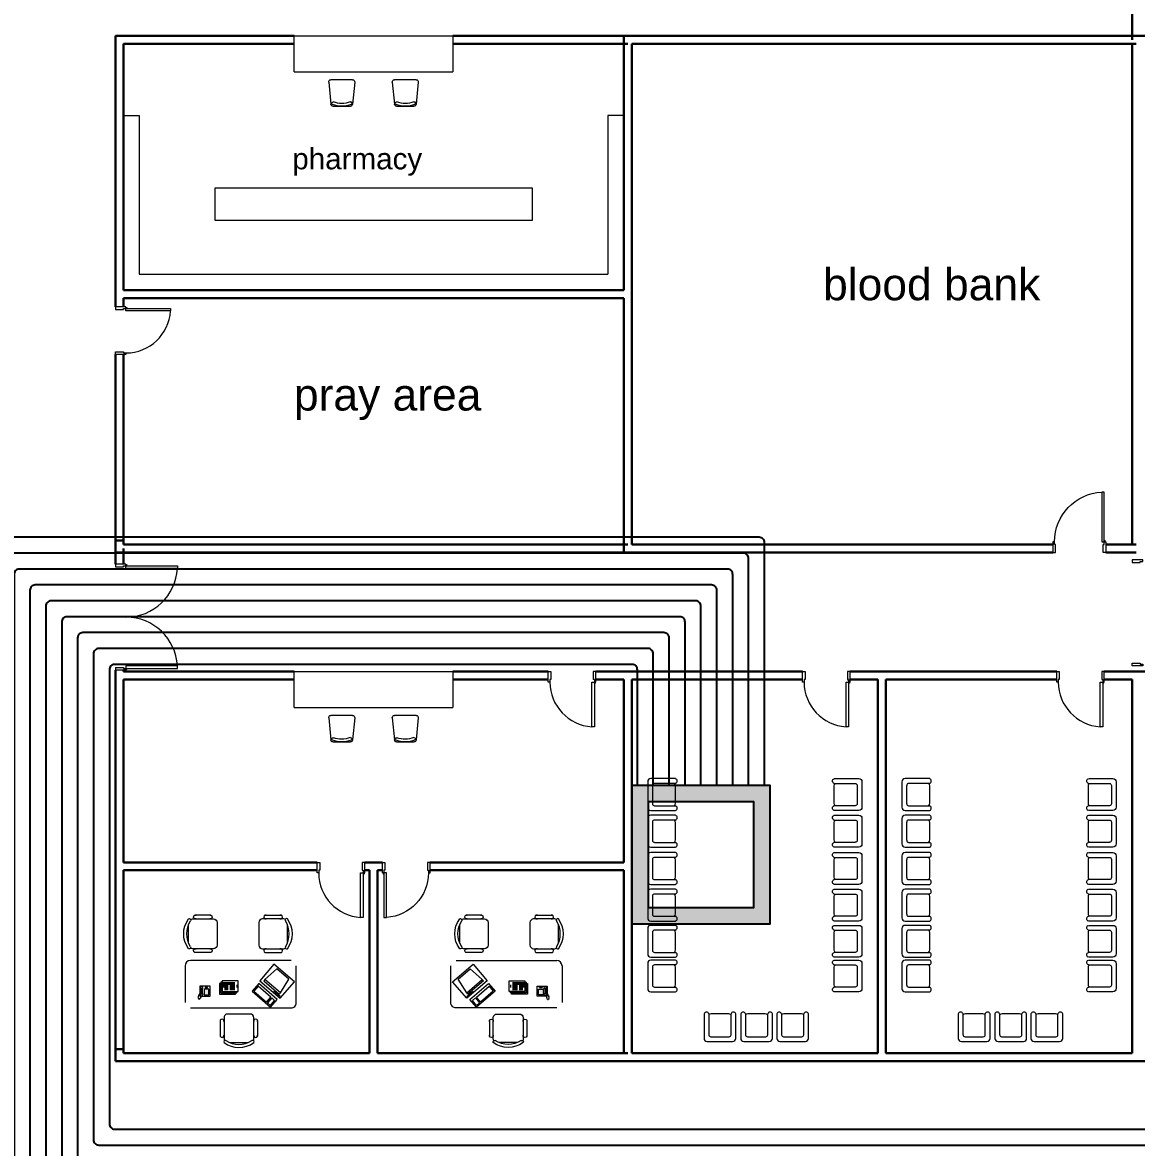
# Model space of a CAD drawing. Extents: x -59 to 582, y -1177 to 100.
# Drawn here: x 444.37 to 465.41, y -41.94 to -20.7 of the extents above; entities that cross this region are included whole.
import ezdxf

# ---------------------------------------------------------------- set-up
doc = ezdxf.new("R2010")
doc.units = 0
doc.header["$LTSCALE"] = 0.15
doc.layers.get('0').update_dxf_attribs({"color": 252})
doc.layers.add('0 sockets', color=252, linetype='Continuous')
doc.layers.add('d1', color=252, linetype='Continuous')
for name, color, linetype, lineweight in [('DOOR', 252, 'Continuous', 20), ('FUR', 252, 'Continuous', 9), ('sofa', 252, 'Continuous', 9), ('wall', 252, 'Continuous', 30)]:
    doc.layers.add(name, color=color, linetype=linetype, lineweight=lineweight)

# ---------------------------------------------------------------- blocks, each defined once
blk = doc.blocks.new('RECTANG')
for p, q in [((1, 1), (0, 1)), ((0, 1), (0, 0)), ((1, 0), (1, 1)), ((0, 0), (1, 0))]:
    blk.add_line(p, q)
blk = doc.blocks.new('IBMAT', base_point=(61, 306))
for p, q in [((75, 307), (75, 306)), ((81, 307), (75, 307)), ((81, 306), (81, 307))]:
    blk.add_line(p, q)
at = {"xscale": 21, "yscale": 17, "zscale": 21}
blk.add_blockref('RECTANG', (61, 306), dxfattribs=at)
blk = doc.blocks.new('KEYBOARD', base_point=(60, 294))
for p, xscale, yscale, zscale in [((60, 294), 19, 8, 19), ((61, 295), 13, 5, 13), ((75, 295), 3, 5, 3)]:
    blk.add_blockref('RECTANG', p, dxfattribs=dict(xscale=xscale, yscale=yscale, zscale=zscale))
blk = doc.blocks.new('FNCOMP')
for p, q in [((-6.64, 16.23), (-8.5, 3.5)), ((6.08, 16.23), (-6.64, 16.23)), ((8, 3.5), (6.08, 16.23)), ((-8.5, 3.5), (-8.5, 2.04)), ((8, 3.5), (-8.5, 3.5)), ((-8.5, 2.04), (8, 2.04)), ((8, 2.04), (8, 3.5))]:
    blk.add_line(p, q)
at = {"xscale": 1.033846153846154, "yscale": 1.033846153846154, "zscale": 1.033846153846154}
for name, p in [('IBMAT', (-10.86, 0)), ('KEYBOARD', (-10.05, -10.5))]:
    blk.add_blockref(name, p, dxfattribs=at)
blk = doc.blocks.new('CHAIR7')
for p, q in [((20, 12), (3, 12)), ((5.12, 15.04), (17.88, 15.04)), ((0, 9), (0, -9)), ((23, -7.44), (23, 7.44)), ((3, -12), (20, -12)), ((5.12, -15), (17.88, -15))]:
    blk.add_line(p, q)
for centre, radius, start, end in [((3, 9), 3, 90, 180), ((5.56, 13.54), 1.56, 73.7398, 286.2602), ((17.44, 13.54), 1.56, 253.7398, 106.2602), ((20, 9), 3, 62.41556, 90), ((22.34, 11.12), 1.1, 53.30994, 212.02741), ((4.82, 0), 19.64, 327.57575, 32.42425), ((7, 0), 20, 323.1301, 36.8699), ((3, -9), 3, 180, 270), ((5.56, -13.5), 1.56, 73.7398, 286.2602), ((17.44, -13.5), 1.56, 253.7398, 106.2602), ((20, -9), 3, 270, 297.58444), ((22.34, -11.12), 1.1, 147.97259, 306.69006)]:
    blk.add_arc(centre, radius, start, end)
blk = doc.blocks.new('FNPHONE')
for p, q in [((-9.1, 0.22), (-9.7, 0.02)), ((-8.9, 0.62), (-9.5, 0.42)), ((-8.7, 1.02), (-9.3, 0.82)), ((-8.5, 1.42), (-9.1, 1.22)), ((-8.3, 1.82), (-8.9, 1.62)), ((-7.14, 0.56), (-7.5, -0.58)), ((-7.29, 6.54), (-7.29, 1.54)), ((-6.29, 6.54), (-6.29, 1.54)), ((-3.87, 4.85), (-3.87, 4.85)), ((-3.87, 3.91), (-3.87, 3.91)), ((-3.87, 2.97), (-3.87, 2.97)), ((-3.87, 2.03), (-3.87, 2.03)), ((-2.94, 4.85), (-2.94, 4.85)), ((-2.94, 3.91), (-2.94, 3.91)), ((-2.94, 2.97), (-2.94, 2.97)), ((-2.94, 2.03), (-2.94, 2.03)), ((-2, 4.85), (-2, 4.85)), ((-2, 3.91), (-2, 3.91)), ((-2, 2.97), (-2, 2.97)), ((-2, 2.03), (-2, 2.03)), ((-9.3, -0.18), (-9.9, -0.38)), ((-9.3, -0.58), (-9.9, -0.78)), ((-9.3, -0.98), (-9.9, -1.18)), ((-9.3, -1.38), (-9.9, -1.58)), ((-9.1, -1.78), (-9.7, -1.98)), ((-8.9, -2.18), (-9.5, -2.38)), ((-8.43, -2.46), (-9.03, -2.66)), ((-7.9, -1.98), (-8.5, -2.18)), ((-7.7, -1.58), (-8.3, -1.78)), ((-7.5, -1.18), (-8.1, -1.38)), ((-7.3, -0.78), (-7.9, -0.98))]:
    blk.add_line(p, q)
for centre, start, end in [((-6.79, 6.54), 298.49146, 241.50854), ((-6.79, 1.54), 118.49146, 61.50854)]:
    blk.add_arc(centre, 1.05, start, end)
for p, xscale, yscale, zscale in [((-8.21, 0), 8.20528234483245, 8.104073169521023, 8.20528234483245), ((-4.81, 1.25), 3.75, 4.375, 3.75), ((-4.03, 6.72), 2.03125, 0.46875, 2.03125)]:
    blk.add_blockref('RECTANG', p, dxfattribs=dict(xscale=xscale, yscale=yscale, zscale=zscale))
blk = doc.blocks.new('D90')
at = {"layer": 'DOOR'}
for points in [[(0.03, 0.2), (0.03, 1.04), (0.078, 1.04), (0.078, 0.2)], [(0.03, 0.2), (0, 0.2), (0, 0), (0.05, 0), (0.05, 0.15), (0.03, 0.15)], [(0.87, 0.2), (0.9, 0.2), (0.9, 0), (0.85, 0), (0.85, 0.15), (0.87, 0.15)]]:
    blk.add_lwpolyline(points, close=True, dxfattribs=at)
blk.add_circle((0.02, 0.21), 0.01, dxfattribs=at)
blk.add_arc((0.025, 0.197), 0.845, 0.2218, 86.3889, dxfattribs=at)
blk = doc.blocks.new('Ch01')
at = {"layer": 'FUR'}
for p, q in [((-0.455, 0.247), (-0.035, 0.205)), ((-0.499, -0.205), (-0.499, 0.207)), ((0.001, 0.165), (0.001, -0.163)), ((-0.455, -0.244), (-0.035, -0.202))]:
    blk.add_line(p, q, dxfattribs=at)
for centre, radius, start, end in [((-0.459, 0.207), 0.04, 84.2894, 180), ((-0.055, 0.168), 0.025, 20.5276, 200.5276), ((-0.499, 0.001), 0.449, 339.1935, 20.5276), ((-0.039, 0.165), 0.04, 0, 84.2894), ((-0.499, 0.001), 0.499, 339.1935, 20.5276), ((-0.459, -0.205), 0.04, 180, 275.7106), ((-0.056, -0.167), 0.025, 159.1935, 339.1935), ((-0.039, -0.163), 0.04, 275.7106, 0)]:
    blk.add_arc(centre, radius, start, end, dxfattribs=at)
blk = doc.blocks.new('D100')
at = {"layer": 'DOOR'}
for points in [[(0.03, 0.2), (0.03, 1.14), (0.078, 1.14), (0.078, 0.2)], [(0.03, 0.2), (0, 0.2), (0, 0), (0.05, 0), (0.05, 0.15), (0.03, 0.15)], [(0.97, 0.2), (1, 0.2), (1, 0), (0.95, 0), (0.95, 0.15), (0.97, 0.15)]]:
    blk.add_lwpolyline(points, close=True, dxfattribs=at)
blk.add_circle((0.02, 0.21), 0.01, dxfattribs=at)
blk.add_arc((0.029, 0.2), 0.941, 0.0029, 86.9663, dxfattribs=at)
blk = doc.blocks.new('ARCH')
at = {"layer": 'DOOR'}
for p, q in [((46.125, 355.955), (46.125, 355.905)), ((55.17, 355.725), (55.15, 355.725))]:
    blk.add_line(p, q, dxfattribs=at)
for points in [[(46.325, 362.731), (46.325, 362.761), (46.125, 362.761), (46.125, 362.711), (46.275, 362.711), (46.275, 362.731)], [(46.325, 362.731), (47.165, 362.731), (47.165, 362.683), (46.325, 362.683)], [(46.325, 361.891), (46.325, 361.861), (46.125, 361.861), (46.125, 361.911), (46.275, 361.911), (46.275, 361.891)], [(46.325, 357.875), (46.325, 357.905), (46.125, 357.905), (46.125, 357.855), (46.275, 357.855), (46.275, 357.875)], [(46.325, 357.875), (47.295, 357.875), (47.295, 357.825), (46.325, 357.825)], [(65.525, 357.954), (65.525, 357.984), (65.325, 357.984), (65.325, 357.934), (65.475, 357.934), (65.475, 357.954)], [(46.325, 355.935), (47.295, 355.935), (47.295, 355.985), (46.325, 355.985)], [(65.525, 356.014), (65.525, 355.984), (65.325, 355.984), (65.325, 356.034), (65.475, 356.034), (65.475, 356.014)], [(54.33, 355.675), (54.3, 355.675), (54.3, 355.875), (54.35, 355.875), (54.35, 355.725), (54.33, 355.725)], [(59.13, 355.675), (59.1, 355.675), (59.1, 355.875), (59.15, 355.875), (59.15, 355.725), (59.13, 355.725)], [(59.97, 355.675), (60, 355.675), (60, 355.875), (59.95, 355.875), (59.95, 355.725), (59.97, 355.725)], [(63.93, 355.675), (63.9, 355.675), (63.9, 355.875), (63.95, 355.875), (63.95, 355.725), (63.93, 355.725)], [(64.77, 355.675), (64.8, 355.675), (64.8, 355.875), (64.75, 355.875), (64.75, 355.725), (64.77, 355.725)], [(55.17, 355.675), (55.17, 354.835), (55.122, 354.835), (55.122, 355.675)], [(59.97, 355.675), (59.97, 354.835), (59.922, 354.835), (59.922, 355.675)], [(64.77, 355.675), (64.77, 354.835), (64.722, 354.835), (64.722, 355.675)]]:
    blk.add_lwpolyline(points, close=True, dxfattribs=at)
for points in [[(46.125, 355.955), (46.275, 355.955), (46.275, 355.935), (46.325, 355.935), (46.325, 355.905), (46.125, 355.905)], [(55.17, 355.725), (55.17, 355.675), (55.2, 355.675), (55.2, 355.875), (55.15, 355.875), (55.15, 355.725)]]:
    blk.add_lwpolyline(points, dxfattribs=at)
for centre in [(46.335, 362.741), (46.335, 357.885), (46.335, 355.925), (55.18, 355.665), (59.98, 355.665), (64.78, 355.665)]:
    blk.add_circle(centre, 0.01, dxfattribs=at)
for centre, radius, start, end in [((46.322, 362.736), 0.845, 270.2218, 356.3889), ((46.325, 357.875), 0.971, 270, 357.0492), ((46.325, 355.933), 0.971, 2.9508, 90), ((55.175, 355.678), 0.845, 180.2218, 266.3889), ((59.975, 355.678), 0.845, 180.2218, 266.3889), ((64.775, 355.678), 0.845, 180.2218, 266.3889)]:
    blk.add_arc(centre, radius, start, end, dxfattribs=at)
at = {"layer": 'FUR'}
for p, q in [((56.177, 353.795), (56.177, 353.315)), ((56.702, 353.855), (56.237, 353.855)), ((59.698, 353.855), (60.163, 353.855)), ((60.223, 353.795), (60.223, 353.315)), ((60.977, 353.795), (60.977, 353.315)), ((61.502, 353.855), (61.037, 353.855)), ((64.498, 353.855), (64.963, 353.855)), ((65.023, 353.795), (65.023, 353.315)), ((56.267, 353.727), (56.267, 353.382)), ((56.7, 353.765), (56.305, 353.765)), ((56.702, 353.39), (56.702, 353.72)), ((59.698, 353.39), (59.698, 353.72)), ((59.7, 353.765), (60.095, 353.765)), ((60.133, 353.727), (60.133, 353.382)), ((61.067, 353.727), (61.067, 353.382)), ((61.5, 353.765), (61.105, 353.765)), ((61.502, 353.39), (61.502, 353.72)), ((64.498, 353.39), (64.498, 353.72)), ((64.5, 353.765), (64.895, 353.765)), ((64.933, 353.727), (64.933, 353.382)), ((56.237, 353.255), (56.702, 353.255)), ((56.702, 353.163), (56.237, 353.163)), ((56.305, 353.345), (56.7, 353.345)), ((60.163, 353.255), (59.698, 353.255)), ((59.698, 353.163), (60.163, 353.163)), ((60.095, 353.345), (59.7, 353.345)), ((61.037, 353.255), (61.502, 353.255)), ((61.502, 353.163), (61.037, 353.163)), ((61.105, 353.345), (61.5, 353.345)), ((64.963, 353.255), (64.498, 353.255)), ((64.498, 353.163), (64.963, 353.163)), ((64.895, 353.345), (64.5, 353.345)), ((56.177, 353.103), (56.177, 352.623)), ((56.267, 353.036), (56.267, 352.691)), ((56.7, 353.073), (56.305, 353.073)), ((56.702, 352.698), (56.702, 353.028)), ((59.698, 352.698), (59.698, 353.028)), ((59.7, 353.073), (60.095, 353.073)), ((60.133, 353.036), (60.133, 352.691)), ((60.223, 353.103), (60.223, 352.623)), ((60.977, 353.103), (60.977, 352.623)), ((61.067, 353.036), (61.067, 352.691)), ((61.5, 353.073), (61.105, 353.073)), ((61.502, 352.698), (61.502, 353.028)), ((64.498, 352.698), (64.498, 353.028)), ((64.5, 353.073), (64.895, 353.073)), ((64.933, 353.036), (64.933, 352.691)), ((65.023, 353.103), (65.023, 352.623)), ((56.237, 352.563), (56.702, 352.563)), ((56.305, 352.653), (56.7, 352.653)), ((60.163, 352.563), (59.698, 352.563)), ((60.095, 352.653), (59.7, 352.653)), ((61.037, 352.563), (61.502, 352.563)), ((61.105, 352.653), (61.5, 352.653)), ((64.963, 352.563), (64.498, 352.563)), ((64.895, 352.653), (64.5, 352.653)), ((56.177, 352.399), (56.177, 351.919)), ((56.702, 352.459), (56.237, 352.459)), ((56.267, 352.332), (56.267, 351.987)), ((56.7, 352.369), (56.305, 352.369)), ((56.702, 351.994), (56.702, 352.324)), ((59.698, 352.459), (60.163, 352.459)), ((59.698, 351.994), (59.698, 352.324)), ((59.7, 352.369), (60.095, 352.369)), ((60.133, 352.332), (60.133, 351.987)), ((60.223, 352.399), (60.223, 351.919)), ((60.977, 352.399), (60.977, 351.919)), ((61.502, 352.459), (61.037, 352.459)), ((61.067, 352.332), (61.067, 351.987)), ((61.5, 352.369), (61.105, 352.369)), ((61.502, 351.994), (61.502, 352.324)), ((64.498, 352.459), (64.963, 352.459)), ((64.498, 351.994), (64.498, 352.324)), ((64.5, 352.369), (64.895, 352.369)), ((64.933, 352.332), (64.933, 351.987)), ((65.023, 352.399), (65.023, 351.919)), ((56.305, 351.949), (56.7, 351.949)), ((60.095, 351.949), (59.7, 351.949)), ((61.105, 351.949), (61.5, 351.949)), ((64.895, 351.949), (64.5, 351.949)), ((56.177, 351.707), (56.177, 351.227)), ((56.237, 351.859), (56.702, 351.859)), ((56.702, 351.767), (56.237, 351.767)), ((56.7, 351.677), (56.305, 351.677)), ((60.163, 351.859), (59.698, 351.859)), ((59.698, 351.767), (60.163, 351.767)), ((59.7, 351.677), (60.095, 351.677)), ((60.223, 351.707), (60.223, 351.227)), ((60.977, 351.707), (60.977, 351.227)), ((61.037, 351.859), (61.502, 351.859)), ((61.502, 351.767), (61.037, 351.767)), ((61.5, 351.677), (61.105, 351.677)), ((64.963, 351.859), (64.498, 351.859)), ((64.498, 351.767), (64.963, 351.767)), ((64.5, 351.677), (64.895, 351.677)), ((65.023, 351.707), (65.023, 351.227)), ((56.267, 351.64), (56.267, 351.295)), ((56.702, 351.302), (56.702, 351.632)), ((59.698, 351.302), (59.698, 351.632)), ((60.133, 351.64), (60.133, 351.295)), ((61.067, 351.64), (61.067, 351.295)), ((61.502, 351.302), (61.502, 351.632)), ((64.498, 351.302), (64.498, 351.632)), ((64.933, 351.64), (64.933, 351.295)), ((56.305, 351.257), (56.7, 351.257)), ((60.095, 351.257), (59.7, 351.257)), ((61.105, 351.257), (61.5, 351.257)), ((64.895, 351.257), (64.5, 351.257)), ((56.237, 351.167), (56.702, 351.167)), ((56.702, 351.086), (56.237, 351.086)), ((60.163, 351.167), (59.698, 351.167)), ((59.698, 351.086), (60.163, 351.086)), ((61.037, 351.167), (61.502, 351.167)), ((61.502, 351.086), (61.037, 351.086)), ((64.963, 351.167), (64.498, 351.167)), ((64.498, 351.086), (64.963, 351.086)), ((56.177, 351.026), (56.177, 350.546)), ((56.267, 350.958), (56.267, 350.613)), ((56.7, 350.996), (56.305, 350.996)), ((56.702, 350.621), (56.702, 350.951)), ((59.698, 350.621), (59.698, 350.951)), ((59.7, 350.996), (60.095, 350.996)), ((60.133, 350.958), (60.133, 350.613)), ((60.223, 351.026), (60.223, 350.546)), ((60.977, 351.026), (60.977, 350.546)), ((61.067, 350.958), (61.067, 350.613)), ((61.5, 350.996), (61.105, 350.996)), ((61.502, 350.621), (61.502, 350.951)), ((64.498, 350.621), (64.498, 350.951)), ((64.5, 350.996), (64.895, 350.996)), ((64.933, 350.958), (64.933, 350.613)), ((65.023, 351.026), (65.023, 350.546)), ((56.237, 350.486), (56.702, 350.486)), ((56.702, 350.43), (56.237, 350.43)), ((56.305, 350.576), (56.7, 350.576)), ((60.163, 350.486), (59.698, 350.486)), ((59.698, 350.43), (60.163, 350.43)), ((60.095, 350.576), (59.7, 350.576)), ((61.037, 350.486), (61.502, 350.486)), ((61.502, 350.43), (61.037, 350.43)), ((61.105, 350.576), (61.5, 350.576)), ((64.963, 350.486), (64.498, 350.486)), ((64.498, 350.43), (64.963, 350.43)), ((64.895, 350.576), (64.5, 350.576)), ((56.177, 350.37), (56.177, 349.89)), ((56.267, 350.303), (56.267, 349.958)), ((56.7, 350.34), (56.305, 350.34)), ((56.702, 349.965), (56.702, 350.295)), ((59.698, 349.965), (59.698, 350.295)), ((59.7, 350.34), (60.095, 350.34)), ((60.133, 350.303), (60.133, 349.958)), ((60.223, 350.37), (60.223, 349.89)), ((60.977, 350.37), (60.977, 349.89)), ((61.067, 350.303), (61.067, 349.958)), ((61.5, 350.34), (61.105, 350.34)), ((61.502, 349.965), (61.502, 350.295)), ((64.498, 349.965), (64.498, 350.295)), ((64.5, 350.34), (64.895, 350.34)), ((64.933, 350.303), (64.933, 349.958)), ((65.023, 350.37), (65.023, 349.89)), ((56.237, 349.83), (56.702, 349.83)), ((56.305, 349.92), (56.7, 349.92)), ((60.163, 349.83), (59.698, 349.83)), ((60.095, 349.92), (59.7, 349.92)), ((61.037, 349.83), (61.502, 349.83)), ((61.105, 349.92), (61.5, 349.92)), ((64.963, 349.83), (64.498, 349.83)), ((64.895, 349.92), (64.5, 349.92)), ((57.241, 349.418), (57.241, 348.953)), ((57.331, 349.416), (57.331, 349.02)), ((57.706, 349.418), (57.376, 349.418)), ((57.751, 349.02), (57.751, 349.416)), ((57.841, 348.953), (57.841, 349.418)), ((57.933, 349.418), (57.933, 348.953)), ((58.023, 349.416), (58.023, 349.02)), ((58.398, 349.418), (58.068, 349.418)), ((58.443, 349.02), (58.443, 349.416)), ((58.533, 348.953), (58.533, 349.418)), ((58.615, 349.418), (58.615, 348.953)), ((58.705, 349.416), (58.705, 349.02)), ((59.08, 349.418), (58.75, 349.418)), ((59.125, 349.02), (59.125, 349.416)), ((59.215, 348.953), (59.215, 349.418)), ((62.041, 349.418), (62.041, 348.953)), ((62.131, 349.416), (62.131, 349.02)), ((62.506, 349.418), (62.176, 349.418)), ((62.551, 349.02), (62.551, 349.416)), ((62.641, 348.953), (62.641, 349.418)), ((62.733, 349.418), (62.733, 348.953)), ((62.823, 349.416), (62.823, 349.02)), ((63.198, 349.418), (62.868, 349.418)), ((63.243, 349.02), (63.243, 349.416)), ((63.333, 348.953), (63.333, 349.418)), ((63.415, 349.418), (63.415, 348.953)), ((63.505, 349.416), (63.505, 349.02)), ((63.88, 349.418), (63.55, 349.418)), ((63.925, 349.02), (63.925, 349.416)), ((64.015, 348.953), (64.015, 349.418)), ((57.369, 348.983), (57.714, 348.983)), ((58.061, 348.983), (58.406, 348.983)), ((58.742, 348.983), (59.087, 348.983)), ((62.169, 348.983), (62.514, 348.983)), ((62.861, 348.983), (63.206, 348.983)), ((63.542, 348.983), (63.887, 348.983)), ((57.301, 348.893), (57.781, 348.893)), ((57.993, 348.893), (58.473, 348.893)), ((58.675, 348.893), (59.155, 348.893)), ((62.101, 348.893), (62.581, 348.893)), ((62.793, 348.893), (63.273, 348.893)), ((63.475, 348.893), (63.955, 348.893))]:
    blk.add_line(p, q, dxfattribs=at)
for centre, major_axis, start_param, end_param in [((56.237, 353.795), (0.0424, 0.0424), 0.785398, 2.356194), ((56.685, 353.81), (-0.0339, 0.0339), 2.685296, 5.122584), ((61.037, 353.795), (0.0424, 0.0424), 0.785398, 2.356194), ((61.485, 353.81), (-0.0339, 0.0339), 2.685296, 5.122584), ((56.305, 353.727), (-0.0265, 0.0265), -0.785398, 0.785398), ((56.642, 353.72), (-0.0424, 0.0424), 3.926991, 4.775053), ((61.105, 353.727), (-0.0265, 0.0265), -0.785398, 0.785398), ((61.442, 353.72), (-0.0424, 0.0424), 3.926991, 4.775053), ((56.305, 353.382), (0.0265, 0.0265), 2.356194, 3.926991), ((56.642, 353.39), (0.0424, 0.0424), 4.649725, 5.497787), ((61.105, 353.382), (0.0265, 0.0265), 2.356194, 3.926991), ((61.442, 353.39), (0.0424, 0.0424), 4.649725, 5.497787), ((56.237, 353.315), (-0.0424, 0.0424), 0.785398, 2.356194), ((56.237, 353.103), (0.0424, 0.0424), 0.785398, 2.356194), ((56.685, 353.3), (0.0339, 0.0339), 4.302194, 6.739482), ((56.685, 353.119), (-0.0339, 0.0339), 2.685296, 5.122584), ((61.037, 353.315), (-0.0424, 0.0424), 0.785398, 2.356194), ((61.037, 353.103), (0.0424, 0.0424), 0.785398, 2.356194), ((61.485, 353.3), (0.0339, 0.0339), 4.302194, 6.739482), ((61.485, 353.119), (-0.0339, 0.0339), 2.685296, 5.122584), ((56.305, 353.036), (-0.0265, 0.0265), -0.785398, 0.785398), ((56.642, 353.028), (-0.0424, 0.0424), 3.926991, 4.775053), ((61.105, 353.036), (-0.0265, 0.0265), -0.785398, 0.785398), ((61.442, 353.028), (-0.0424, 0.0424), 3.926991, 4.775053), ((56.237, 352.623), (-0.0424, 0.0424), 0.785398, 2.356194), ((56.305, 352.691), (0.0265, 0.0265), 2.356194, 3.926991), ((56.642, 352.698), (0.0424, 0.0424), 4.649725, 5.497787), ((56.685, 352.608), (0.0339, 0.0339), 4.302194, 6.739482), ((61.037, 352.623), (-0.0424, 0.0424), 0.785398, 2.356194), ((61.105, 352.691), (0.0265, 0.0265), 2.356194, 3.926991), ((61.442, 352.698), (0.0424, 0.0424), 4.649725, 5.497787), ((61.485, 352.608), (0.0339, 0.0339), 4.302194, 6.739482), ((56.237, 352.399), (0.0424, 0.0424), 0.785398, 2.356194), ((56.305, 352.332), (-0.0265, 0.0265), -0.785398, 0.785398), ((56.642, 352.324), (-0.0424, 0.0424), 3.926991, 4.775053), ((56.685, 352.415), (-0.0339, 0.0339), 2.685296, 5.122584), ((61.037, 352.399), (0.0424, 0.0424), 0.785398, 2.356194), ((61.105, 352.332), (-0.0265, 0.0265), -0.785398, 0.785398), ((61.442, 352.324), (-0.0424, 0.0424), 3.926991, 4.775053), ((61.485, 352.415), (-0.0339, 0.0339), 2.685296, 5.122584), ((56.237, 351.919), (-0.0424, 0.0424), 0.785398, 2.356194), ((56.305, 351.987), (0.0265, 0.0265), 2.356194, 3.926991), ((56.642, 351.994), (0.0424, 0.0424), 4.649725, 5.497787), ((56.685, 351.904), (0.0339, 0.0339), 4.302194, 6.739482), ((61.037, 351.919), (-0.0424, 0.0424), 0.785398, 2.356194), ((61.105, 351.987), (0.0265, 0.0265), 2.356194, 3.926991), ((61.442, 351.994), (0.0424, 0.0424), 4.649725, 5.497787), ((61.485, 351.904), (0.0339, 0.0339), 4.302194, 6.739482), ((56.237, 351.707), (0.0424, 0.0424), 0.785398, 2.356194), ((56.305, 351.64), (-0.0265, 0.0265), -0.785398, 0.785398), ((56.642, 351.632), (-0.0424, 0.0424), 3.926991, 4.775053), ((56.685, 351.723), (-0.0339, 0.0339), 2.685296, 5.122584), ((61.037, 351.707), (0.0424, 0.0424), 0.785398, 2.356194), ((61.105, 351.64), (-0.0265, 0.0265), -0.785398, 0.785398), ((61.442, 351.632), (-0.0424, 0.0424), 3.926991, 4.775053), ((61.485, 351.723), (-0.0339, 0.0339), 2.685296, 5.122584), ((56.305, 351.295), (0.0265, 0.0265), 2.356194, 3.926991), ((56.642, 351.302), (0.0424, 0.0424), 4.649725, 5.497787), ((56.685, 351.212), (0.0339, 0.0339), 4.302194, 6.739482), ((61.105, 351.295), (0.0265, 0.0265), 2.356194, 3.926991), ((61.442, 351.302), (0.0424, 0.0424), 4.649725, 5.497787), ((61.485, 351.212), (0.0339, 0.0339), 4.302194, 6.739482), ((56.237, 351.227), (-0.0424, 0.0424), 0.785398, 2.356194), ((56.237, 351.026), (0.0424, 0.0424), 0.785398, 2.356194), ((56.685, 351.041), (-0.0339, 0.0339), 2.685296, 5.122584), ((61.037, 351.227), (-0.0424, 0.0424), 0.785398, 2.356194), ((61.037, 351.026), (0.0424, 0.0424), 0.785398, 2.356194), ((61.485, 351.041), (-0.0339, 0.0339), 2.685296, 5.122584), ((56.305, 350.958), (-0.0265, 0.0265), -0.785398, 0.785398), ((56.642, 350.951), (-0.0424, 0.0424), 3.926991, 4.775053), ((61.105, 350.958), (-0.0265, 0.0265), -0.785398, 0.785398), ((61.442, 350.951), (-0.0424, 0.0424), 3.926991, 4.775053), ((56.305, 350.613), (0.0265, 0.0265), 2.356194, 3.926991), ((56.642, 350.621), (0.0424, 0.0424), 4.649725, 5.497787), ((61.105, 350.613), (0.0265, 0.0265), 2.356194, 3.926991), ((61.442, 350.621), (0.0424, 0.0424), 4.649725, 5.497787), ((56.237, 350.546), (-0.0424, 0.0424), 0.785398, 2.356194), ((56.237, 350.37), (0.0424, 0.0424), 0.785398, 2.356194), ((56.685, 350.53), (0.0339, 0.0339), 4.302194, 6.739482), ((56.685, 350.385), (-0.0339, 0.0339), 2.685296, 5.122584), ((61.037, 350.546), (-0.0424, 0.0424), 0.785398, 2.356194), ((61.037, 350.37), (0.0424, 0.0424), 0.785398, 2.356194), ((61.485, 350.53), (0.0339, 0.0339), 4.302194, 6.739482), ((61.485, 350.385), (-0.0339, 0.0339), 2.685296, 5.122584), ((56.305, 350.303), (-0.0265, 0.0265), -0.785398, 0.785398), ((56.642, 350.295), (-0.0424, 0.0424), 3.926991, 4.775053), ((61.105, 350.303), (-0.0265, 0.0265), -0.785398, 0.785398), ((61.442, 350.295), (-0.0424, 0.0424), 3.926991, 4.775053), ((56.237, 349.89), (-0.0424, 0.0424), 0.785398, 2.356194), ((56.305, 349.958), (0.0265, 0.0265), 2.356194, 3.926991), ((56.642, 349.965), (0.0424, 0.0424), 4.649725, 5.497787), ((56.685, 349.875), (0.0339, 0.0339), 4.302194, 6.739482), ((61.037, 349.89), (-0.0424, 0.0424), 0.785398, 2.356194), ((61.105, 349.958), (0.0265, 0.0265), 2.356194, 3.926991), ((61.442, 349.965), (0.0424, 0.0424), 4.649725, 5.497787), ((61.485, 349.875), (0.0339, 0.0339), 4.302194, 6.739482), ((57.286, 349.4), (0.0339, 0.0339), 5.826889, 8.264177), ((57.376, 349.358), (0.0424, 0.0424), 0.785398, 1.63346), ((57.706, 349.358), (-0.0424, 0.0424), 4.649725, 5.497787), ((57.797, 349.4), (-0.0339, 0.0339), 4.302194, 6.739482), ((57.978, 349.4), (0.0339, 0.0339), 5.826889, 8.264177), ((58.068, 349.358), (0.0424, 0.0424), 0.785398, 1.63346), ((58.398, 349.358), (-0.0424, 0.0424), 4.649725, 5.497787), ((58.488, 349.4), (-0.0339, 0.0339), 4.302194, 6.739482), ((58.659, 349.4), (0.0339, 0.0339), 5.826889, 8.264177), ((58.75, 349.358), (0.0424, 0.0424), 0.785398, 1.63346), ((59.08, 349.358), (-0.0424, 0.0424), 4.649725, 5.497787), ((59.17, 349.4), (-0.0339, 0.0339), 4.302194, 6.739482), ((62.086, 349.4), (0.0339, 0.0339), 5.826889, 8.264177), ((62.176, 349.358), (0.0424, 0.0424), 0.785398, 1.63346), ((62.506, 349.358), (-0.0424, 0.0424), 4.649725, 5.497787), ((62.597, 349.4), (-0.0339, 0.0339), 4.302194, 6.739482), ((62.778, 349.4), (0.0339, 0.0339), 5.826889, 8.264177), ((62.868, 349.358), (0.0424, 0.0424), 0.785398, 1.63346), ((63.198, 349.358), (-0.0424, 0.0424), 4.649725, 5.497787), ((63.288, 349.4), (-0.0339, 0.0339), 4.302194, 6.739482), ((63.459, 349.4), (0.0339, 0.0339), 5.826889, 8.264177), ((63.55, 349.358), (0.0424, 0.0424), 0.785398, 1.63346), ((63.88, 349.358), (-0.0424, 0.0424), 4.649725, 5.497787), ((63.97, 349.4), (-0.0339, 0.0339), 4.302194, 6.739482), ((57.301, 348.953), (-0.0424, 0.0424), 0.785398, 2.356194), ((57.369, 349.02), (0.0265, 0.0265), 2.356194, 3.926991), ((57.714, 349.02), (-0.0265, 0.0265), 2.356194, 3.926991), ((57.781, 348.953), (0.0424, 0.0424), 3.926991, 5.497787), ((57.993, 348.953), (-0.0424, 0.0424), 0.785398, 2.356194), ((58.061, 349.02), (0.0265, 0.0265), 2.356194, 3.926991), ((58.406, 349.02), (-0.0265, 0.0265), 2.356194, 3.926991), ((58.473, 348.953), (0.0424, 0.0424), 3.926991, 5.497787), ((58.675, 348.953), (-0.0424, 0.0424), 0.785398, 2.356194), ((58.742, 349.02), (0.0265, 0.0265), 2.356194, 3.926991), ((59.087, 349.02), (-0.0265, 0.0265), 2.356194, 3.926991), ((59.155, 348.953), (0.0424, 0.0424), 3.926991, 5.497787), ((62.101, 348.953), (-0.0424, 0.0424), 0.785398, 2.356194), ((62.169, 349.02), (0.0265, 0.0265), 2.356194, 3.926991), ((62.514, 349.02), (-0.0265, 0.0265), 2.356194, 3.926991), ((62.581, 348.953), (0.0424, 0.0424), 3.926991, 5.497787), ((62.793, 348.953), (-0.0424, 0.0424), 0.785398, 2.356194), ((62.861, 349.02), (0.0265, 0.0265), 2.356194, 3.926991), ((63.206, 349.02), (-0.0265, 0.0265), 2.356194, 3.926991), ((63.273, 348.953), (0.0424, 0.0424), 3.926991, 5.497787), ((63.475, 348.953), (-0.0424, 0.0424), 0.785398, 2.356194), ((63.542, 349.02), (0.0265, 0.0265), 2.356194, 3.926991), ((63.887, 349.02), (-0.0265, 0.0265), 2.356194, 3.926991), ((63.955, 348.953), (0.0424, 0.0424), 3.926991, 5.497787)]:
    blk.add_ellipse(centre, major_axis=major_axis, ratio=1, start_param=start_param, end_param=end_param, dxfattribs=at)
at = {"layer": 'FUR', "extrusion": (0, 0, -1)}
for centre, major_axis, start_param, end_param in [((59.715, 353.81), (0.0339, 0.0339), 2.685296, 5.122584), ((60.163, 353.795), (-0.0424, 0.0424), 0.785398, 2.356194), ((64.515, 353.81), (0.0339, 0.0339), 2.685296, 5.122584), ((64.963, 353.795), (-0.0424, 0.0424), 0.785398, 2.356194), ((59.758, 353.72), (0.0424, 0.0424), 3.926991, 4.775053), ((60.095, 353.727), (0.0265, 0.0265), -0.785398, 0.785398), ((64.558, 353.72), (0.0424, 0.0424), 3.926991, 4.775053), ((64.895, 353.727), (0.0265, 0.0265), -0.785398, 0.785398), ((59.758, 353.39), (-0.0424, 0.0424), 4.649725, 5.497787), ((60.095, 353.382), (-0.0265, 0.0265), 2.356194, 3.926991), ((64.558, 353.39), (-0.0424, 0.0424), 4.649725, 5.497787), ((64.895, 353.382), (-0.0265, 0.0265), 2.356194, 3.926991), ((59.715, 353.3), (-0.0339, 0.0339), 4.302194, 6.739482), ((59.715, 353.119), (0.0339, 0.0339), 2.685296, 5.122584), ((60.163, 353.315), (0.0424, 0.0424), 0.785398, 2.356194), ((60.163, 353.103), (-0.0424, 0.0424), 0.785398, 2.356194), ((64.515, 353.3), (-0.0339, 0.0339), 4.302194, 6.739482), ((64.515, 353.119), (0.0339, 0.0339), 2.685296, 5.122584), ((64.963, 353.315), (0.0424, 0.0424), 0.785398, 2.356194), ((64.963, 353.103), (-0.0424, 0.0424), 0.785398, 2.356194), ((59.758, 353.028), (0.0424, 0.0424), 3.926991, 4.775053), ((60.095, 353.036), (0.0265, 0.0265), -0.785398, 0.785398), ((64.558, 353.028), (0.0424, 0.0424), 3.926991, 4.775053), ((64.895, 353.036), (0.0265, 0.0265), -0.785398, 0.785398), ((59.715, 352.608), (-0.0339, 0.0339), 4.302194, 6.739482), ((59.758, 352.698), (-0.0424, 0.0424), 4.649725, 5.497787), ((60.095, 352.691), (-0.0265, 0.0265), 2.356194, 3.926991), ((60.163, 352.623), (0.0424, 0.0424), 0.785398, 2.356194), ((64.515, 352.608), (-0.0339, 0.0339), 4.302194, 6.739482), ((64.558, 352.698), (-0.0424, 0.0424), 4.649725, 5.497787), ((64.895, 352.691), (-0.0265, 0.0265), 2.356194, 3.926991), ((64.963, 352.623), (0.0424, 0.0424), 0.785398, 2.356194), ((59.715, 352.415), (0.0339, 0.0339), 2.685296, 5.122584), ((59.758, 352.324), (0.0424, 0.0424), 3.926991, 4.775053), ((60.095, 352.332), (0.0265, 0.0265), -0.785398, 0.785398), ((60.163, 352.399), (-0.0424, 0.0424), 0.785398, 2.356194), ((64.515, 352.415), (0.0339, 0.0339), 2.685296, 5.122584), ((64.558, 352.324), (0.0424, 0.0424), 3.926991, 4.775053), ((64.895, 352.332), (0.0265, 0.0265), -0.785398, 0.785398), ((64.963, 352.399), (-0.0424, 0.0424), 0.785398, 2.356194), ((59.715, 351.904), (-0.0339, 0.0339), 4.302194, 6.739482), ((59.758, 351.994), (-0.0424, 0.0424), 4.649725, 5.497787), ((60.095, 351.987), (-0.0265, 0.0265), 2.356194, 3.926991), ((60.163, 351.919), (0.0424, 0.0424), 0.785398, 2.356194), ((64.515, 351.904), (-0.0339, 0.0339), 4.302194, 6.739482), ((64.558, 351.994), (-0.0424, 0.0424), 4.649725, 5.497787), ((64.895, 351.987), (-0.0265, 0.0265), 2.356194, 3.926991), ((64.963, 351.919), (0.0424, 0.0424), 0.785398, 2.356194), ((59.715, 351.723), (0.0339, 0.0339), 2.685296, 5.122584), ((59.758, 351.632), (0.0424, 0.0424), 3.926991, 4.775053), ((60.095, 351.64), (0.0265, 0.0265), -0.785398, 0.785398), ((60.163, 351.707), (-0.0424, 0.0424), 0.785398, 2.356194), ((64.515, 351.723), (0.0339, 0.0339), 2.685296, 5.122584), ((64.558, 351.632), (0.0424, 0.0424), 3.926991, 4.775053), ((64.895, 351.64), (0.0265, 0.0265), -0.785398, 0.785398), ((64.963, 351.707), (-0.0424, 0.0424), 0.785398, 2.356194), ((59.715, 351.212), (-0.0339, 0.0339), 4.302194, 6.739482), ((59.758, 351.302), (-0.0424, 0.0424), 4.649725, 5.497787), ((60.095, 351.295), (-0.0265, 0.0265), 2.356194, 3.926991), ((64.515, 351.212), (-0.0339, 0.0339), 4.302194, 6.739482), ((64.558, 351.302), (-0.0424, 0.0424), 4.649725, 5.497787), ((64.895, 351.295), (-0.0265, 0.0265), 2.356194, 3.926991), ((59.715, 351.041), (0.0339, 0.0339), 2.685296, 5.122584), ((60.163, 351.227), (0.0424, 0.0424), 0.785398, 2.356194), ((60.163, 351.026), (-0.0424, 0.0424), 0.785398, 2.356194), ((64.515, 351.041), (0.0339, 0.0339), 2.685296, 5.122584), ((64.963, 351.227), (0.0424, 0.0424), 0.785398, 2.356194), ((64.963, 351.026), (-0.0424, 0.0424), 0.785398, 2.356194), ((59.758, 350.951), (0.0424, 0.0424), 3.926991, 4.775053), ((60.095, 350.958), (0.0265, 0.0265), -0.785398, 0.785398), ((64.558, 350.951), (0.0424, 0.0424), 3.926991, 4.775053), ((64.895, 350.958), (0.0265, 0.0265), -0.785398, 0.785398), ((59.758, 350.621), (-0.0424, 0.0424), 4.649725, 5.497787), ((60.095, 350.613), (-0.0265, 0.0265), 2.356194, 3.926991), ((64.558, 350.621), (-0.0424, 0.0424), 4.649725, 5.497787), ((64.895, 350.613), (-0.0265, 0.0265), 2.356194, 3.926991), ((59.715, 350.53), (-0.0339, 0.0339), 4.302194, 6.739482), ((59.715, 350.385), (0.0339, 0.0339), 2.685296, 5.122584), ((60.163, 350.546), (0.0424, 0.0424), 0.785398, 2.356194), ((60.163, 350.37), (-0.0424, 0.0424), 0.785398, 2.356194), ((64.515, 350.53), (-0.0339, 0.0339), 4.302194, 6.739482), ((64.515, 350.385), (0.0339, 0.0339), 2.685296, 5.122584), ((64.963, 350.546), (0.0424, 0.0424), 0.785398, 2.356194), ((64.963, 350.37), (-0.0424, 0.0424), 0.785398, 2.356194), ((59.758, 350.295), (0.0424, 0.0424), 3.926991, 4.775053), ((60.095, 350.303), (0.0265, 0.0265), -0.785398, 0.785398), ((64.558, 350.295), (0.0424, 0.0424), 3.926991, 4.775053), ((64.895, 350.303), (0.0265, 0.0265), -0.785398, 0.785398), ((59.715, 349.875), (-0.0339, 0.0339), 4.302194, 6.739482), ((59.758, 349.965), (-0.0424, 0.0424), 4.649725, 5.497787), ((60.095, 349.958), (-0.0265, 0.0265), 2.356194, 3.926991), ((60.163, 349.89), (0.0424, 0.0424), 0.785398, 2.356194), ((64.515, 349.875), (-0.0339, 0.0339), 4.302194, 6.739482), ((64.558, 349.965), (-0.0424, 0.0424), 4.649725, 5.497787), ((64.895, 349.958), (-0.0265, 0.0265), 2.356194, 3.926991), ((64.963, 349.89), (0.0424, 0.0424), 0.785398, 2.356194)]:
    blk.add_ellipse(centre, major_axis=major_axis, ratio=1, start_param=start_param, end_param=end_param, dxfattribs=at)
at = {"layer": 'sofa'}
for p, q in [((49.5, 367.2), (49.5, 367.875)), ((49.5, 367.875), (52.5, 367.875)), ((52.5, 367.875), (52.5, 367.2)), ((49.5, 367.2), (52.5, 367.2)), ((46.275, 366.373), (46.575, 366.373)), ((46.575, 366.373), (46.575, 363.375)), ((55.425, 366.373), (55.425, 363.375)), ((55.725, 366.373), (55.425, 366.373)), ((48, 365), (48, 364.4)), ((54, 365), (48, 365)), ((54, 364.4), (54, 365)), ((48, 364.4), (54, 364.4)), ((46.575, 363.375), (55.425, 363.375)), ((49.5, 355.875), (52.5, 355.875)), ((49.5, 355.2), (49.5, 355.875)), ((52.5, 355.875), (52.5, 355.2)), ((49.5, 355.2), (52.5, 355.2)), ((49.441, 350.421), (47.541, 350.421)), ((52.559, 350.421), (54.459, 350.421)), ((47.441, 350.321), (47.441, 349.627)), ((54.559, 350.321), (54.559, 349.627))]:
    blk.add_line(p, q, dxfattribs=at)
for points in [[(47.541, 349.527), (49.441, 349.527, 0.414214), (49.541, 349.627), (49.541, 350.321)], [(54.459, 349.527), (52.559, 349.527, -0.414214), (52.459, 349.627), (52.459, 350.321)]]:
    blk.add_lwpolyline(points, format="xyb", dxfattribs=at)
for points in [[(48.117, 349.989), (48.092, 349.989), (48.092, 349.789), (48.392, 349.789), (48.392, 349.814)], [(48.142, 350.014), (48.117, 350.014), (48.117, 349.814), (48.417, 349.814), (48.417, 349.839)], [(48.442, 350.039), (48.142, 350.039), (48.142, 349.839), (48.442, 349.839), (48.442, 350.039)], [(48.167, 350.014), (48.167, 349.914)], [(48.192, 350.014), (48.192, 349.864)], [(48.217, 350.014), (48.217, 349.864)], [(48.242, 350.014), (48.242, 349.864)], [(48.267, 350.014), (48.267, 349.964)], [(48.292, 350.014), (48.292, 349.864)], [(48.317, 350.014), (48.317, 349.864)], [(48.342, 350.014), (48.342, 349.864)], [(48.367, 350.014), (48.367, 349.864)], [(53.558, 350.039), (53.858, 350.039), (53.858, 349.839), (53.558, 349.839), (53.558, 350.039)], [(53.858, 350.014), (53.883, 350.014), (53.883, 349.814), (53.583, 349.814), (53.583, 349.839)], [(53.883, 349.989), (53.908, 349.989), (53.908, 349.789), (53.608, 349.789), (53.608, 349.814)], [(53.633, 350.014), (53.633, 349.864)], [(53.658, 350.014), (53.658, 349.864)], [(53.683, 350.014), (53.683, 349.864)], [(53.708, 350.014), (53.708, 349.864)], [(53.733, 350.014), (53.733, 349.964)], [(53.758, 350.014), (53.758, 349.864)], [(53.783, 350.014), (53.783, 349.864)], [(53.808, 350.014), (53.808, 349.864)], [(53.833, 350.014), (53.833, 349.914)], [(48.417, 349.964), (48.417, 349.914)], [(53.583, 349.964), (53.583, 349.914)]]:
    blk.add_lwpolyline(points, dxfattribs=at)
for centre, start, end in [((47.541, 350.321), 90, 180), ((54.459, 350.321), 0, 90)]:
    blk.add_arc(centre, 0.1, start, end, dxfattribs=at)
at = {"layer": 'wall'}
for p, q in [((65.325, 367.8), (65.325, 375.075)), ((46.125, 367.875), (46.125, 362.761)), ((49.5, 367.875), (46.125, 367.875)), ((55.8, 367.875), (52.5, 367.875)), ((55.725, 367.875), (65.4, 367.875)), ((55.725, 363.075), (55.725, 367.875)), ((65.25, 367.875), (68.025, 367.875)), ((46.275, 367.725), (46.275, 363.075)), ((49.5, 367.725), (46.275, 367.725)), ((55.8, 367.725), (52.5, 367.725)), ((55.875, 358.275), (55.875, 367.725)), ((55.875, 367.725), (65.4, 367.725)), ((65.325, 367.725), (65.325, 358.275)), ((55.725, 363.075), (46.275, 363.075)), ((55.725, 362.925), (46.275, 362.925)), ((46.275, 362.925), (46.275, 362.761)), ((55.725, 358.125), (55.725, 362.925)), ((46.125, 361.861), (46.125, 358.125)), ((46.275, 361.861), (46.275, 358.275)), ((46.275, 358.35), (46.125, 358.35)), ((46.275, 358.275), (55.8, 358.275)), ((63.829, 358.275), (55.875, 358.275)), ((65.4, 358.275), (64.829, 358.275)), ((46.125, 358.2), (46.125, 357.905)), ((46.125, 358.125), (55.8, 358.125)), ((46.275, 358.2), (46.275, 357.905)), ((63.829, 358.125), (55.725, 358.125)), ((65.4, 358.125), (64.829, 358.125)), ((46.125, 355.905), (46.125, 355.2)), ((46.275, 355.905), (46.275, 355.875)), ((49.5, 355.875), (46.275, 355.875)), ((49.5, 355.725), (46.275, 355.725)), ((46.275, 355.725), (46.275, 352.275)), ((54.3, 355.875), (52.5, 355.875)), ((54.3, 355.725), (52.5, 355.725)), ((55.8, 355.875), (55.2, 355.875)), ((55.725, 355.725), (55.2, 355.725)), ((55.725, 355.725), (55.725, 352.275)), ((59.1, 355.875), (55.8, 355.875)), ((59.1, 355.725), (55.875, 355.725)), ((55.875, 355.725), (55.875, 348.675)), ((59.97, 355.725), (59.95, 355.725)), ((63.9, 355.875), (60, 355.875)), ((60.525, 355.725), (60, 355.725)), ((60.525, 355.725), (60.525, 348.675)), ((60.675, 355.725), (60.675, 348.675)), ((63.9, 355.725), (60.675, 355.725)), ((65.325, 355.875), (64.8, 355.875)), ((65.325, 355.725), (64.8, 355.725)), ((72.25, 355.875), (65.325, 355.875)), ((65.325, 348.675), (65.325, 355.725)), ((46.125, 355.275), (46.125, 348.525)), ((55.875, 355.125), (55.875, 348.675)), ((49.934, 352.275), (46.275, 352.275)), ((46.275, 352.125), (46.275, 348.675)), ((49.934, 352.125), (46.275, 352.125)), ((51.166, 352.275), (50.834, 352.275)), ((50.925, 352.125), (50.834, 352.125)), ((50.925, 352.125), (50.925, 348.675)), ((51.075, 352.125), (51.075, 348.675)), ((51.166, 352.125), (51.075, 352.125)), ((55.725, 352.275), (52.066, 352.275)), ((55.725, 352.125), (52.066, 352.125)), ((55.725, 352.125), (55.725, 348.675)), ((46.275, 348.75), (46.125, 348.75)), ((46.125, 348.525), (55.8, 348.525)), ((46.275, 348.675), (50.925, 348.675)), ((51.075, 348.675), (55.8, 348.675)), ((55.725, 348.525), (55.65, 348.525)), ((55.725, 348.525), (55.65, 348.525)), ((55.725, 348.525), (55.65, 348.525)), ((82.275, 348.525), (55.724, 348.525)), ((65.4, 348.525), (55.724, 348.525)), ((65.325, 348.525), (55.724, 348.525)), ((57.8, 348.525), (55.724, 348.525)), ((60.525, 348.675), (55.875, 348.675)), ((60.525, 348.675), (55.875, 348.675)), ((60.525, 348.675), (55.875, 348.675)), ((56.351, 348.675), (55.875, 348.675)), ((56.351, 348.675), (55.875, 348.675)), ((58.725, 348.675), (56.351, 348.675)), ((57.904, 348.675), (59.42, 348.675)), ((60.525, 348.675), (58.301, 348.675)), ((60.525, 348.675), (58.725, 348.675)), ((60.525, 348.675), (58.875, 348.675)), ((59.42, 348.675), (60.525, 348.675)), ((65.325, 348.675), (60.675, 348.675)), ((65.325, 348.675), (60.675, 348.675)), ((65.325, 348.675), (60.675, 348.675)), ((65.325, 348.675), (60.675, 348.675)), ((63.075, 348.675), (60.675, 348.675)), ((63.075, 348.675), (60.675, 348.675)), ((60.675, 348.675), (61.115, 348.675))]:
    blk.add_line(p, q, dxfattribs=at)
at = {"layer": 'DOOR', "xscale": -1}
blk.add_blockref('D100', (64.829, 358.125), dxfattribs=at)
at = {"layer": 'DOOR', "rotation": 180}
blk.add_blockref('D90', (50.834, 352.275), dxfattribs=at)
at = {"layer": 'DOOR', "xscale": -1, "rotation": 180}
blk.add_blockref('D90', (51.166, 352.275), dxfattribs=at)
at = {"layer": 'sofa', "yscale": 0.0234375, "zscale": 0.0234375}
for name, p, xscale in [('CHAIR7', (48.047, 350.926), -0.0234375), ('CHAIR7', (48.834, 350.926), 0.0234375), ('CHAIR7', (53.166, 350.926), -0.0234375), ('CHAIR7', (53.953, 350.926), 0.0234375), ('FNPHONE', (47.913, 349.747), 0.0234375), ('FNPHONE', (54.087, 349.747), -0.0234375)]:
    blk.add_blockref(name, p, dxfattribs=dict(at, xscale=xscale))
at = {"layer": 'sofa'}
for name, p, xscale, yscale, zscale, rotation in [('FNCOMP', (49.045, 349.875), 0.02343749999997079, 0.02343749999997079, 0.02343749999997079, 319.3987053547845), ('FNCOMP', (52.955, 349.875), -0.02343749999997079, 0.0234375, 0.0234375, 40.60129464521547), ('CHAIR7', (48.457, 349.412), 0.0234375, 0.0234375, 0.0234375, 270), ('CHAIR7', (53.543, 349.412), -0.0234375, 0.0234375, 0.0234375, 90)]:
    blk.add_blockref(name, p, dxfattribs=dict(at, xscale=xscale, yscale=yscale, zscale=zscale, rotation=rotation))
at = {"layer": 'wall', "xscale": -1, "rotation": 90}
for p in [(50.4, 366.55), (51.6, 366.55), (50.4, 354.55), (51.6, 354.55)]:
    blk.add_blockref('Ch01', p, dxfattribs=at)
at = {"layer": 'd1', "attachment_point": 1}
for s, insert, char_height, width in [('{\\fArial|b0|i0|c0|p34;pharmacy}', (49.465, 365.757), 0.4, 6.0636), ('{\\fArial|b0|i0|c0|p34;blood bank}', (59.489, 363.486), 0.6, 4.4721), ('{\\fArial|b0|i0|c0|p34;pray area}', (49.496, 361.404), 0.6, 4.67505)]:
    blk.add_mtext(s, dxfattribs=dict(at, insert=insert, char_height=char_height, width=width))
blk = doc.blocks.new('ds')
h = blk.add_hatch(color=2)
h.dxf.hatch_style = 1
h.paths.add_polyline_path([(1.308, 1.308), (-1.308, 1.308), (-1.308, -1.308), (1.308, -1.308)])
h.paths.add_polyline_path([(1, -1), (-1, -1), (-1, 1), (1, 1)], flags=16)
at = {"layer": '0 sockets', "color": 6}
for points in [[(-1.308, -1.308), (1.308, -1.308), (1.308, 1.308), (-1.308, 1.308)], [(-1, -1), (1, -1), (1, 1), (-1, 1)]]:
    blk.add_lwpolyline(points, close=True, dxfattribs=at)
blk = doc.blocks.new('EE')
at = {"layer": '0 sockets'}
h = blk.add_hatch(color=6, dxfattribs=at)
h.dxf.hatch_style = 1
h.paths.add_polyline_path([(582.394, 81.841), (-59.115, 81.841), (-59.115, -114.582), (582.394, -114.582)])
h.paths.add_polyline_path([(577.394, 76.841), (577.394, -109.582), (-54.115, -109.582), (-54.115, 76.841)], flags=16)
h.paths.add_polyline_path([(408.026, -15.139, -1), (406.517, -15.139, -1)], flags=0)
h.paths.add_polyline_path([(457.783, -31.119, 0.414214), (457.683, -31.019), (444.311, -31.019, 0.414214), (444.211, -31.119), (444.211, -48.447), (415.834, -48.447), (415.834, -19.483), (417.425, -19.483, 0.414214), (417.525, -19.383), (417.525, -15.239, 0.414214), (417.425, -15.139), (407.274, -15.139), (407.271, -15.893), (407.271, -15.139), (417.525, -15.139), (417.525, -19.483), (415.934, -19.483, 0.414214), (415.834, -19.583), (415.834, -48.347, 0.414214), (415.934, -48.447), (444.111, -48.447, 0.414214), (444.211, -48.347), (444.211, -31.019), (457.783, -31.019)], flags=0)
h.paths.add_polyline_path([(244.611, -46.068), (244.611, -46.014), (244.523, -46.014, -0.279526)], flags=0)
h.paths.add_polyline_path([(404.69, 26.947), (525.035, 26.947), (525.035, 46.285), (404.69, 46.285)], flags=8)
h.paths.add_polyline_path([(202.644, 24.078), (289.319, 24.078), (289.319, 38.411), (202.644, 38.411)], flags=8)
h.paths.add_polyline_path([(30.92, 26.429), (112.59, 26.429), (112.59, 40.761), (30.92, 40.761)], flags=8)
h.paths.add_polyline_path([(441.881, -10.206), (442.216, -10.206), (442.216, -9.756), (441.881, -9.756)], flags=8)
h.paths.add_polyline_path([(422.272, -10.246), (422.622, -10.246), (422.622, -9.796), (422.272, -9.796)], flags=8)
h.paths.add_polyline_path([(406.509, -14.41), (406.859, -14.41), (406.859, -13.96), (406.509, -13.96)], flags=8)
h.paths.add_polyline_path([(406.21, -35.713), (406.546, -35.713), (406.546, -35.263), (406.21, -35.263)], flags=8)
h.paths.add_polyline_path([(422.841, -60.607), (423.191, -60.607), (423.191, -60.157), (422.841, -60.157)], flags=8)
h.paths.add_polyline_path([(442.391, -60.84), (442.755, -60.84), (442.755, -60.39), (442.391, -60.39)], flags=8)
h.paths.add_polyline_path([(456.844, -54.1), (457.194, -54.1), (457.194, -53.65), (456.844, -53.65)], flags=8)
h.paths.add_polyline_path([(470.858, -50.81), (471.208, -50.81), (471.208, -50.36), (470.858, -50.36)], flags=8)
h.paths.add_polyline_path([(490.123, -50.756), (490.345, -50.756), (490.345, -50.306), (490.123, -50.306)], flags=8)
h.paths.add_polyline_path([(225.509, -20.343), (226.134, -20.343), (226.134, -20.118), (225.509, -20.118)], flags=8)
h.paths.add_polyline_path([(233.7, -19.938), (234.325, -19.938), (234.325, -19.713), (233.7, -19.713)], flags=8)
h.paths.add_polyline_path([(241.875, -19.552), (242.5, -19.552), (242.5, -19.327), (241.875, -19.327)], flags=8)
h.paths.add_polyline_path([(245.171, -24.632), (245.796, -24.632), (245.796, -24.407), (245.171, -24.407)], flags=8)
h.paths.add_polyline_path([(247.813, -19.255), (248.438, -19.255), (248.438, -19.03), (247.813, -19.03)], flags=8)
h.paths.add_polyline_path([(249.648, -13.387), (250.273, -13.387), (250.273, -13.162), (249.648, -13.162)], flags=8)
h.paths.add_polyline_path([(257.323, -15.794), (257.948, -15.794), (257.948, -15.569), (257.323, -15.569)], flags=8)
h.paths.add_polyline_path([(257.582, -13.183), (258.157, -13.183), (258.157, -12.958), (257.582, -12.958)], flags=8)
h.paths.add_polyline_path([(264.064, -13.101), (264.664, -13.101), (264.664, -12.876), (264.064, -12.876)], flags=8)
h.paths.add_polyline_path([(288.789, -40.902), (289.364, -40.902), (289.364, -40.677), (288.789, -40.677)], flags=8)
h.paths.add_polyline_path([(280.687, -41.005), (281.262, -41.005), (281.262, -40.78), (280.687, -40.78)], flags=8)
h.paths.add_polyline_path([(270.864, -40.875), (271.439, -40.875), (271.439, -40.65), (270.864, -40.65)], flags=8)
h.paths.add_polyline_path([(261.434, -40.771), (262.009, -40.771), (262.009, -40.546), (261.434, -40.546)], flags=8)
h.paths.add_polyline_path([(254.764, -40.853), (255.339, -40.853), (255.339, -40.628), (254.764, -40.628)], flags=8)
h.paths.add_polyline_path([(247.008, -40.845), (247.583, -40.845), (247.583, -40.62), (247.008, -40.62)], flags=8)
h.paths.add_polyline_path([(245.852, -36.479), (246.427, -36.479), (246.427, -36.254), (245.852, -36.254)], flags=8)
h.paths.add_polyline_path([(243.934, -41.639), (244.509, -41.639), (244.509, -41.414), (243.934, -41.414)], flags=8)
h.paths.add_polyline_path([(245.534, -46.587), (246.059, -46.587), (246.059, -46.362), (245.534, -46.362)], flags=8)
h.paths.add_polyline_path([(245.361, -51.832), (245.911, -51.832), (245.911, -51.607), (245.361, -51.607)], flags=8)
h.paths.add_polyline_path([(239.721, -52.272), (240.321, -52.272), (240.321, -52.047), (239.721, -52.047)], flags=8)
h.paths.add_polyline_path([(232.069, -52.917), (232.669, -52.917), (232.669, -52.692), (232.069, -52.692)], flags=8)
h.paths.add_polyline_path([(225.559, -53.646), (226.159, -53.646), (226.159, -53.421), (225.559, -53.421)], flags=8)
h.paths.add_polyline_path([(227.614, -48.128), (228.214, -48.128), (228.214, -47.903), (227.614, -47.903)], flags=8)
h.paths.add_polyline_path([(219.528, -49.489), (220.128, -49.489), (220.128, -49.264), (219.528, -49.264)], flags=8)
h.paths.add_polyline_path([(217.77, -44.284), (218.37, -44.284), (218.37, -44.059), (217.77, -44.059)], flags=8)
h.paths.add_polyline_path([(216.443, -34.713), (217.043, -34.713), (217.043, -34.488), (216.443, -34.488)], flags=8)
h.paths.add_polyline_path([(216.799, -27.091), (217.399, -27.091), (217.399, -26.866), (216.799, -26.866)], flags=8)
h.paths.add_polyline_path([(216.729, -21.755), (217.279, -21.755), (217.279, -21.53), (216.729, -21.53)], flags=8)
h.paths.add_polyline_path([(84.862, -42.445), (85.387, -42.445), (85.387, -42.22), (84.862, -42.22)], flags=8)
h.paths.add_polyline_path([(82.46, -48.761), (83.01, -48.761), (83.01, -48.536), (82.46, -48.536)], flags=8)
h.paths.add_polyline_path([(78.417, -48.71), (78.942, -48.71), (78.942, -48.485), (78.417, -48.485)], flags=8)
h.paths.add_polyline_path([(75.547, -42.452), (76.072, -42.452), (76.072, -42.227), (75.547, -42.227)], flags=8)
h.paths.add_polyline_path([(74.019, -42.418), (74.544, -42.418), (74.544, -42.193), (74.019, -42.193)], flags=8)
h.paths.add_polyline_path([(72.86, -48.761), (73.385, -48.761), (73.385, -48.536), (72.86, -48.536)], flags=8)
h.paths.add_polyline_path([(68.651, -48.707), (69.176, -48.707), (69.176, -48.482), (68.651, -48.482)], flags=8)
h.paths.add_polyline_path([(69.271, -42.456), (69.796, -42.456), (69.796, -42.231), (69.271, -42.231)], flags=8)
h.paths.add_polyline_path([(65.66, -42.443), (66.185, -42.443), (66.185, -42.218), (65.66, -42.218)], flags=8)
h.paths.add_polyline_path([(63.354, -48.708), (63.879, -48.708), (63.879, -48.483), (63.354, -48.483)], flags=8)
h.paths.add_polyline_path([(58.957, -48.718), (59.432, -48.718), (59.432, -48.493), (58.957, -48.493)], flags=8)
h.paths.add_polyline_path([(56.584, -43.041), (57.084, -43.041), (57.084, -42.816), (56.584, -42.816)], flags=8)
h.paths.add_polyline_path([(55.215, -39.312), (55.765, -39.312), (55.765, -39.087), (55.215, -39.087)], flags=8)
h.paths.add_polyline_path([(47.25, -39.118), (47.8, -39.118), (47.8, -38.893), (47.25, -38.893)], flags=8)
h.paths.add_polyline_path([(36.681, -56.177), (37.231, -56.177), (37.231, -55.952), (36.681, -55.952)], flags=8)
h.paths.add_polyline_path([(28.093, -56.08), (28.643, -56.08), (28.643, -55.855), (28.093, -55.855)], flags=8)
h.paths.add_polyline_path([(11.224, -49.617), (11.774, -49.617), (11.774, -49.392), (11.224, -49.392)], flags=8)
h.paths.add_polyline_path([(15.154, -39.272), (15.704, -39.272), (15.704, -39.047), (15.154, -39.047)], flags=8)
h.paths.add_polyline_path([(15.215, -30.394), (15.765, -30.394), (15.765, -30.169), (15.215, -30.169)], flags=8)
h.paths.add_polyline_path([(12.584, -22.24), (13.134, -22.24), (13.134, -22.015), (12.584, -22.015)], flags=8)
h.paths.add_polyline_path([(13.44, -29.574), (13.94, -29.574), (13.94, -29.349), (13.44, -29.349)], flags=8)

msp = doc.modelspace()

# ---------------------------------------------------------------- linework, layer by layer
at = {"layer": '0 sockets', "color": 2}
for points in [[(458.083, -35.101), (458.083, -30.819, 0.414214), (457.983, -30.719), (444.011, -30.719, 0.414214), (443.911, -30.819), (443.911, -48.047, -0.414214), (443.811, -48.147), (416.234, -48.147, -0.414214), (416.134, -48.047), (416.134, -19.883, -0.414214), (416.234, -19.783), (422.039, -19.783, 0.414214), (422.139, -19.683), (422.139, -10.901)], [(458.383, -35.101), (458.383, -30.519, 0.414214), (458.283, -30.419), (443.711, -30.419, 0.414214), (443.611, -30.519), (443.611, -47.747, -0.414214), (443.511, -47.847), (416.534, -47.847, -0.414214), (416.434, -47.747), (416.434, -20.183, -0.414214), (416.534, -20.083), (441.125, -20.083, 0.414214), (441.225, -19.983), (441.225, -11.001, -0.414214), (441.325, -10.901), (441.339, -10.901)], [(457.783, -35.101), (457.783, -31.119, 0.414214), (457.683, -31.019), (444.311, -31.019, 0.414214), (444.211, -31.119), (444.211, -48.347, -0.414214), (444.111, -48.447), (415.934, -48.447, -0.414214), (415.834, -48.347), (415.834, -19.583, -0.414214), (415.934, -19.483), (417.425, -19.483, 0.414214), (417.525, -19.383), (417.525, -15.239, 0.414214), (417.425, -15.139), (407.271, -15.139)], [(457.483, -35.101), (457.483, -31.419, 0.414214), (457.383, -31.319), (444.611, -31.319, 0.414214), (444.511, -31.419), (444.511, -48.647, -0.414214), (444.411, -48.747), (415.634, -48.747, -0.414214), (415.534, -48.647), (415.534, -35.591, 0.414214), (415.434, -35.491), (407.271, -35.491)], [(457.183, -35.101), (457.183, -31.719, 0.414214), (457.083, -31.619), (444.911, -31.619, 0.414214), (444.811, -31.719), (444.811, -48.947, -0.414214), (444.711, -49.047), (422.427, -49.047, 0.414214), (422.327, -49.147), (422.327, -59.959)], [(456.883, -35.101), (456.883, -32.019, 0.414214), (456.783, -31.919), (445.211, -31.919, 0.414214), (445.111, -32.019), (445.111, -49.247, -0.414214), (445.011, -49.347), (441.627, -49.347, 0.414214), (441.527, -49.447), (441.527, -59.959)], [(456.583, -35.101), (456.583, -32.319, 0.414214), (456.483, -32.219), (445.511, -32.219, 0.414214), (445.411, -32.319), (445.411, -54.44, 0.414214), (445.511, -54.54), (456.329, -54.54)], [(456.283, -35.101), (456.283, -32.619, 0.414214), (456.183, -32.519), (445.811, -32.519, 0.414214), (445.711, -32.619), (445.711, -41.792, 0.414214), (445.811, -41.892), (470.161, -41.892, -0.414214), (470.261, -41.992), (470.261, -50.359)], [(455.983, -35.101), (455.983, -32.919, 0.414214), (455.883, -32.819), (446.111, -32.819, 0.414214), (446.011, -32.919), (446.011, -41.492, 0.414214), (446.111, -41.592), (488.6, -41.592, -0.414214), (488.7, -41.692), (488.7, -50.259, 0.414214), (488.8, -50.359), (489.461, -50.359)]]:
    msp.add_lwpolyline(points, format="xyb", dxfattribs=at)

# ---------------------------------------------------------------- block references
at = {"layer": '0 sockets', "color": 3}
for name, p in [('EE', (0, 0)), ('ARCH', (400, -388.83))]:
    msp.add_blockref(name, p, dxfattribs=at)
at = {"layer": '0 sockets', "color": 6}
msp.add_blockref('ds', (457.183, -36.41), dxfattribs=at)

doc.saveas('drawing.dxf')
